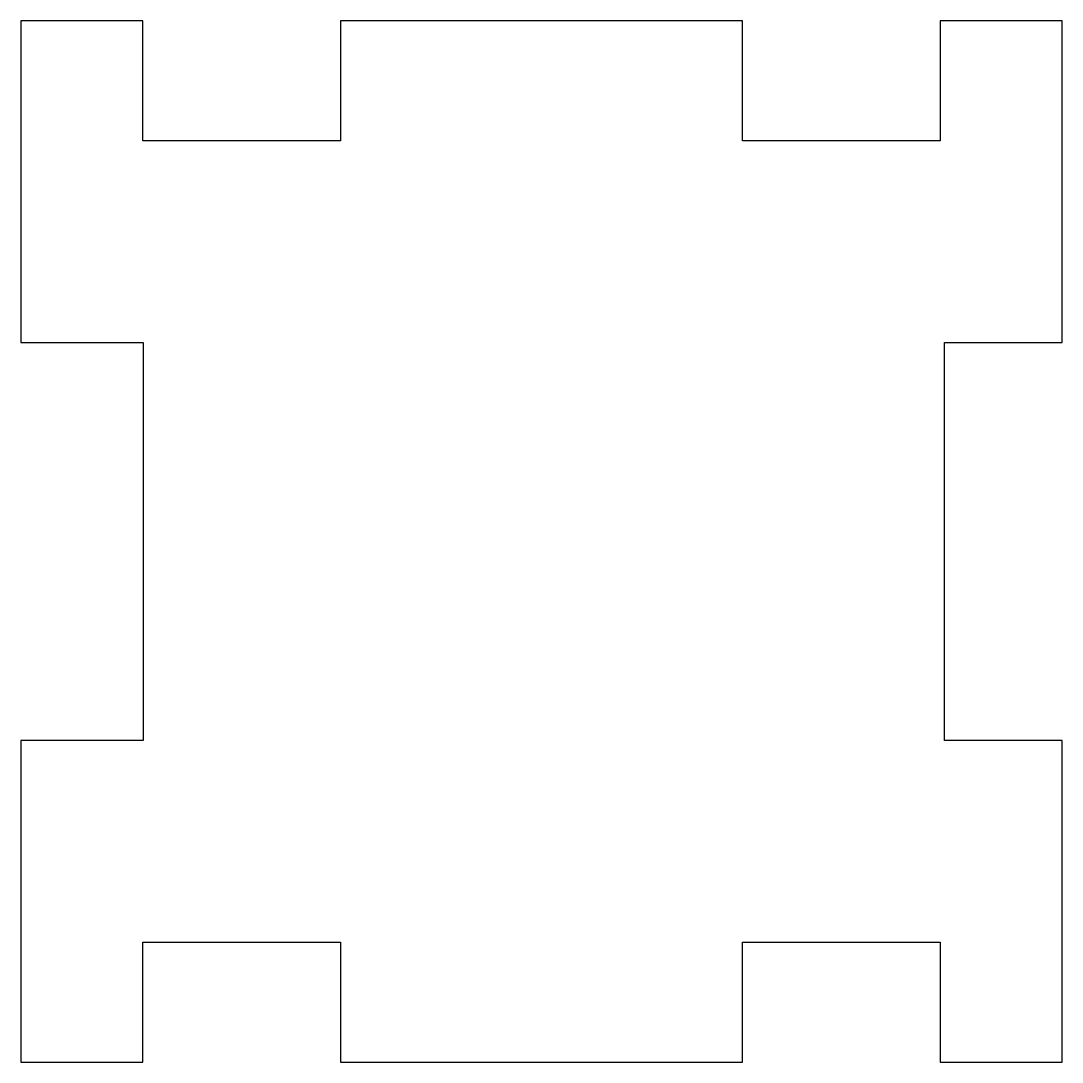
# Model space of a CAD drawing. Header units: millimetres. Extents: x -13 to 13, y -13 to 13.
import ezdxf

# ---------------------------------------------------------------- set-up
doc = ezdxf.new("R2010")
doc.units = ezdxf.units.MM
doc.layers.get('0').update_dxf_attribs({"linetype": 'CONTINUOUS'})

msp = doc.modelspace()

# ---------------------------------------------------------------- linework, layer by layer
for p, q in [((-9.975, 13.025), (-13.025, 13.025)), ((-13.025, 13.025), (-13.025, 4.975)), ((-9.975, 10.025), (-9.975, 13.025)), ((5.025, 13.025), (-5.025, 13.025)), ((-5.025, 13.025), (-5.025, 10.025)), ((5.025, 10.025), (5.025, 13.025)), ((13.025, 13.025), (9.975, 13.025)), ((9.975, 13.025), (9.975, 10.025)), ((13.025, 4.975), (13.025, 13.025)), ((-5.025, 10.025), (-9.975, 10.025)), ((9.975, 10.025), (5.025, 10.025)), ((-13.025, 4.975), (-9.968, 4.975)), ((-9.968, 4.975), (-9.968, -4.975)), ((10.082, -4.975), (10.082, 4.975)), ((10.082, 4.975), (13.025, 4.975)), ((-9.968, -4.975), (-13.025, -4.975)), ((-13.025, -4.975), (-13.025, -13.025)), ((13.025, -4.975), (10.082, -4.975)), ((13.025, -13.025), (13.025, -4.975)), ((-9.975, -13.025), (-9.975, -10.025)), ((-9.975, -10.025), (-5.025, -10.025)), ((-5.025, -10.025), (-5.025, -13.025)), ((5.025, -13.025), (5.025, -10.025)), ((5.025, -10.025), (9.975, -10.025)), ((9.975, -10.025), (9.975, -13.025)), ((-13.025, -13.025), (-9.975, -13.025)), ((-5.025, -13.025), (5.025, -13.025)), ((9.975, -13.025), (13.025, -13.025))]:
    msp.add_line(p, q)

doc.saveas('drawing.dxf')
